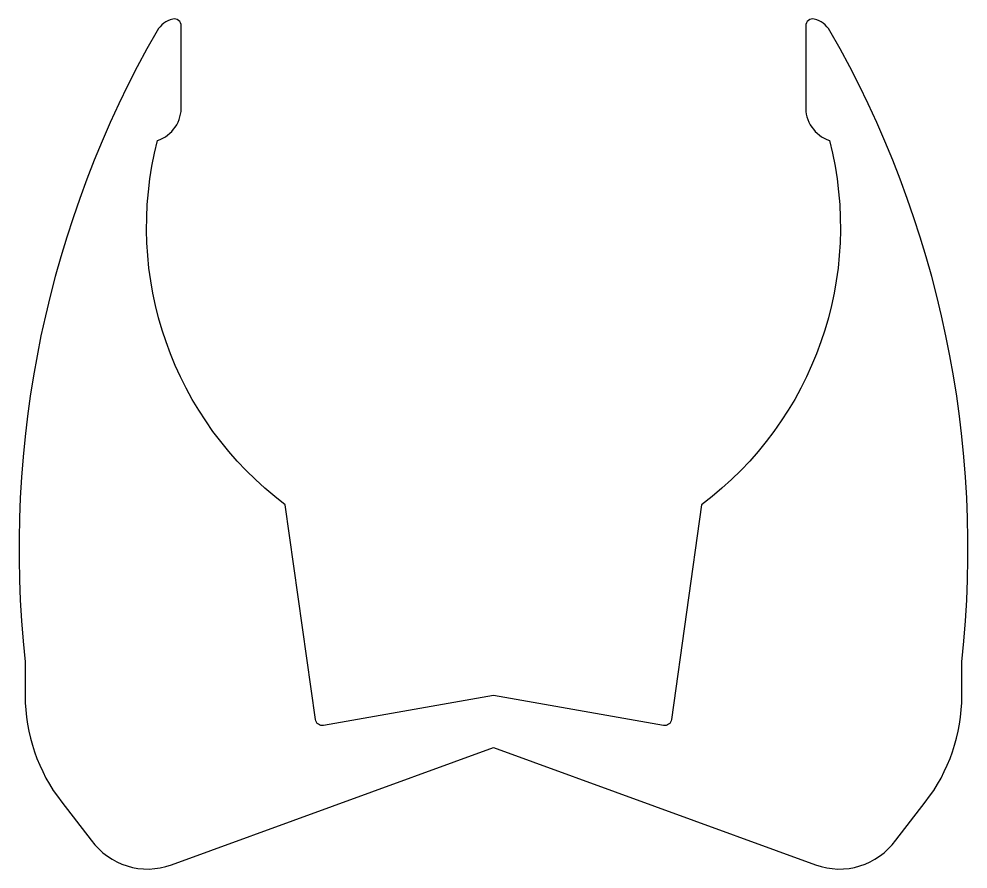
# Model space of a CAD drawing. Extents: x 143.3 to 170.6, y 208.1 to 232.6.
import ezdxf

# ---------------------------------------------------------------- set-up
doc = ezdxf.new("R2010")
doc.units = 0
doc.header["$LTSCALE"] = 15
doc.layers.get('0').update_dxf_attribs({"linetype": 'CONTINUOUS'})

msp = doc.modelspace()

# ---------------------------------------------------------------- linework, layer by layer
at = {"color": 0, "linetype": 'BYBLOCK', "ltscale": 0.05}
msp.add_lwpolyline([(169.418, 210.001, 0.166813), (170.471, 213.071), (170.471, 214.042, 0.158759), (166.669, 232.231, 0.210177), (166.216, 232.567, 0.480954), (165.971, 232.371), (165.971, 230.074, 0.337747), (166.654, 229.071, -0.30386), (162.971, 218.571), (162.1, 212.377, -0.424446), (161.868, 212.208), (156.971, 213.071), (152.075, 212.208, -0.424446), (151.843, 212.377), (150.971, 218.571, -0.30386), (147.289, 229.071, 0.337747), (147.971, 230.074), (147.971, 232.371, 0.480954), (147.727, 232.567, 0.210177), (147.274, 232.231, 0.158759), (143.471, 214.042), (143.471, 213.071, 0.166813), (144.525, 210.001), (145.379, 208.904, 0.335939), (147.687, 208.192), (156.971, 211.571), (166.256, 208.192, 0.335939), (168.564, 208.904)], format="xyb", close=True, dxfattribs=at)

doc.saveas('drawing.dxf')
